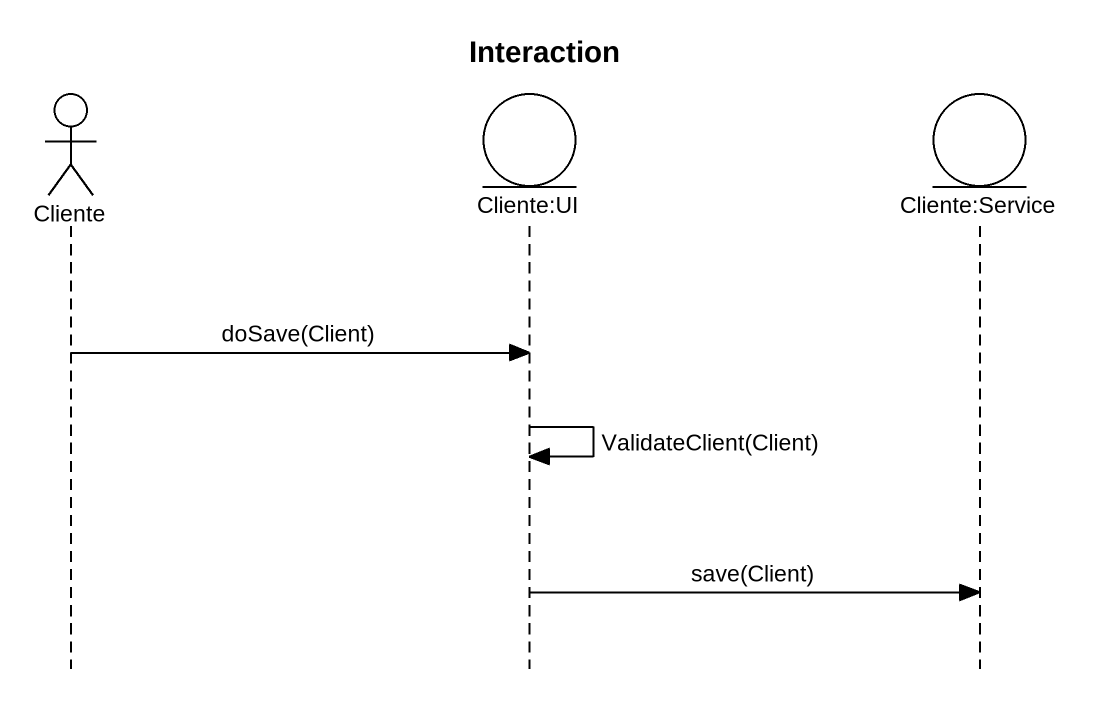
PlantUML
@startuml
title Interaction
hide footbox
actor Cliente
entity "Cliente:UI" as Cliente_UI
entity "Cliente:Service" as Cliente_Service

Cliente -> Cliente_UI : doSave(Client)
Cliente_UI -> Cliente_UI : ValidateClient(Client)
Cliente_UI -> Cliente_Service : save(Client)
@enduml
